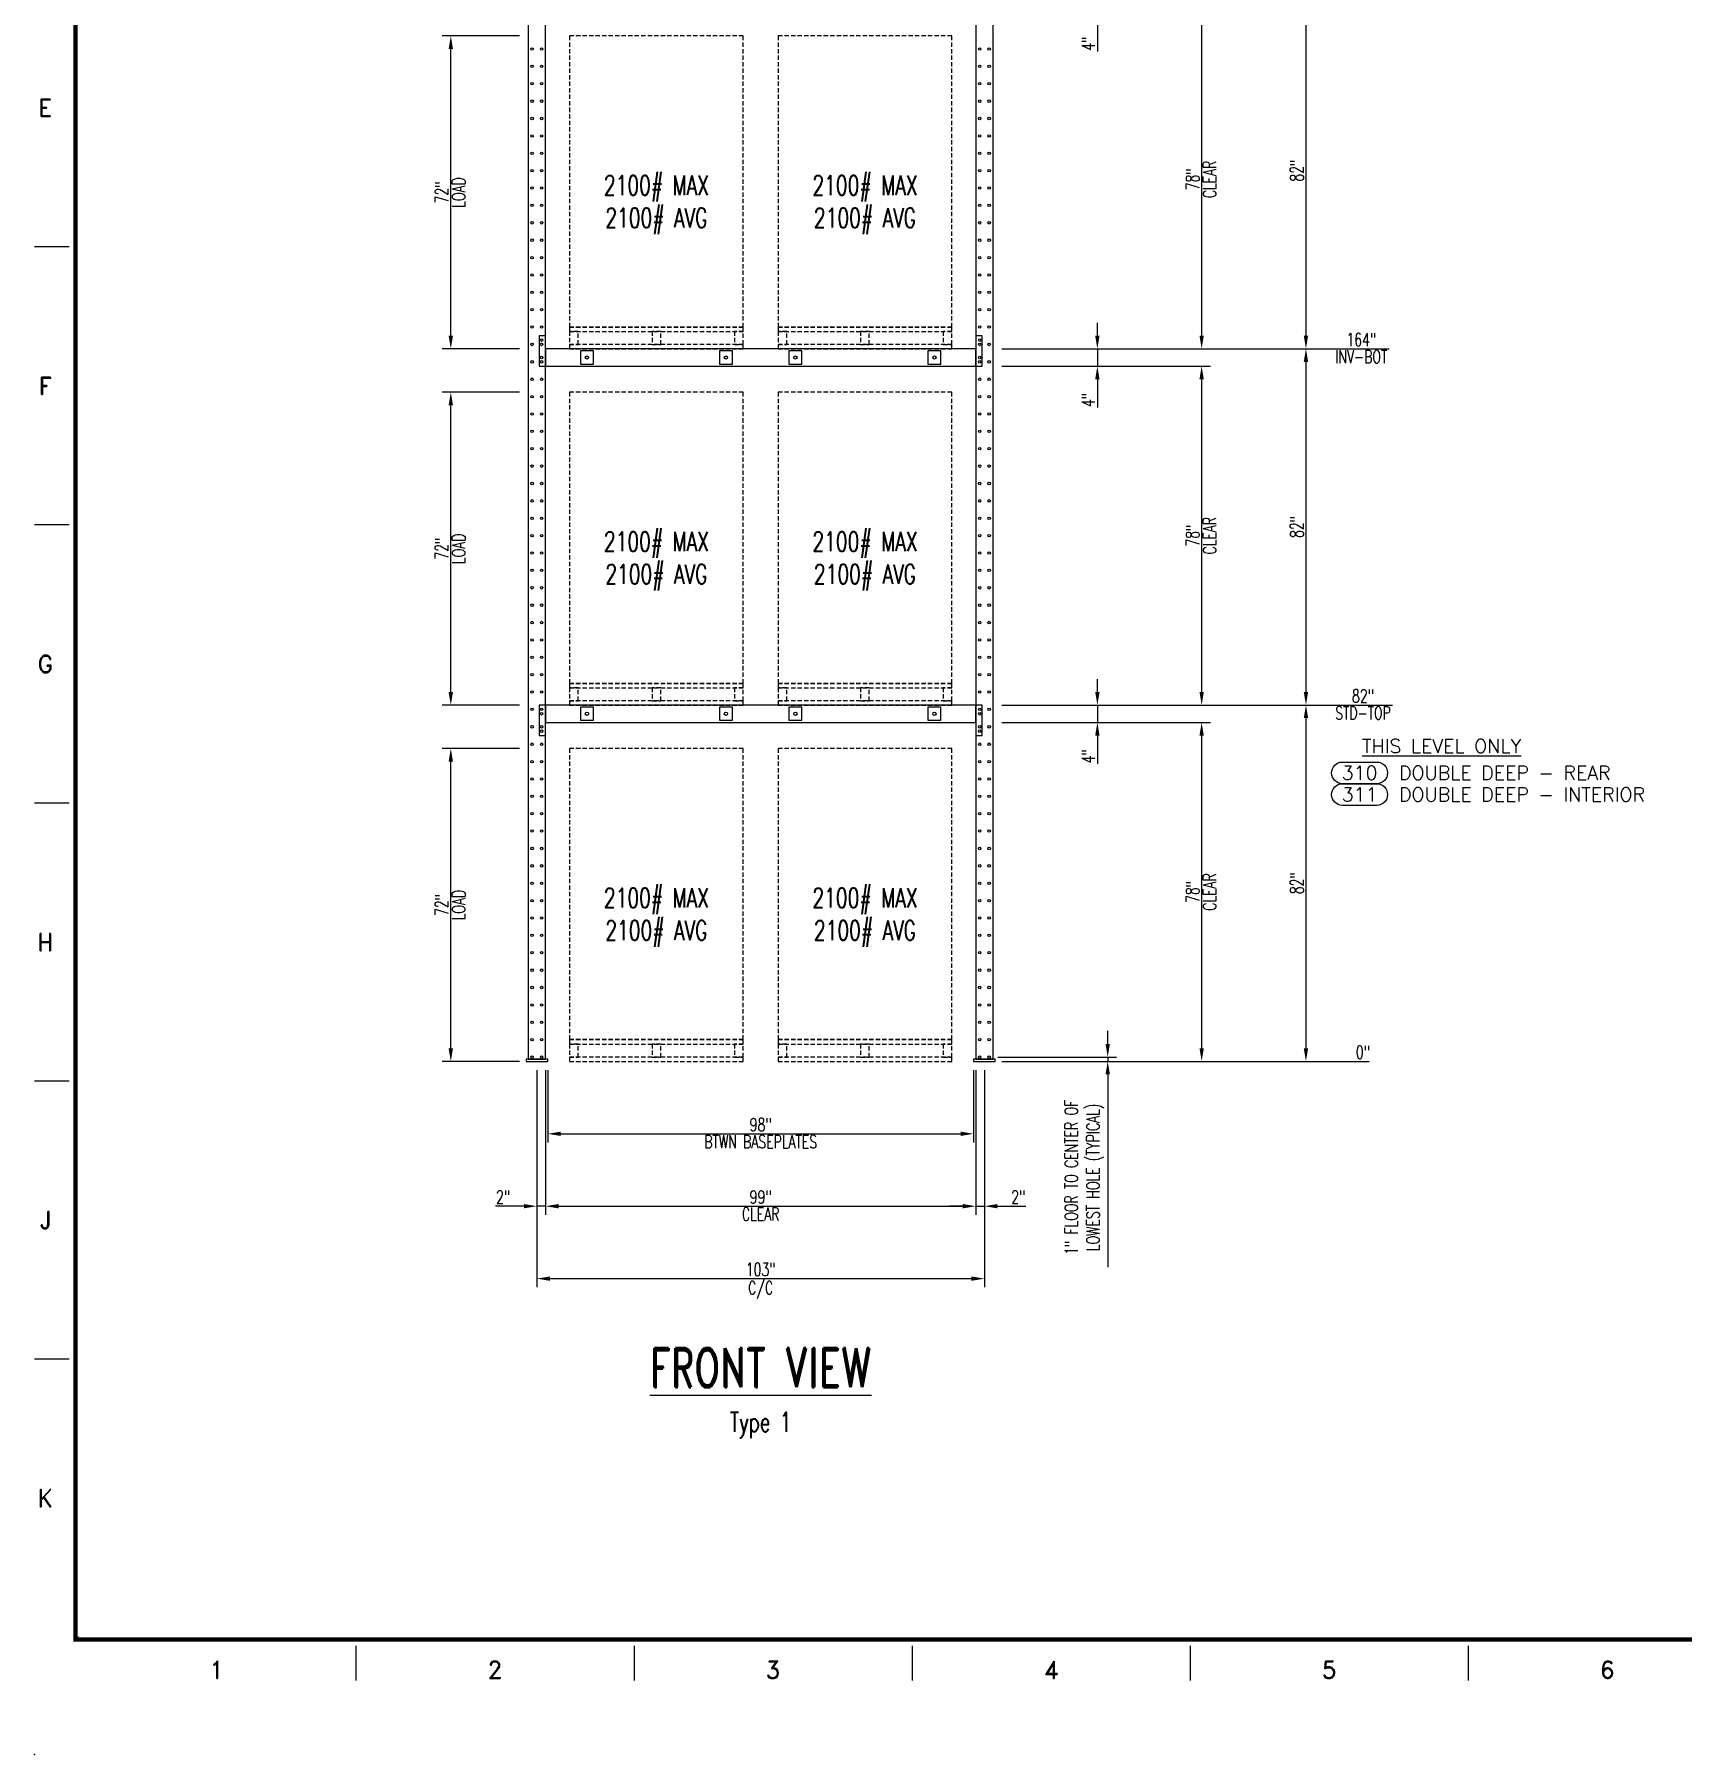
# Model space of a CAD drawing. Extents: x -74 to 970, y -160 to 534.
# Drawn here: x -73.6 to 305.7, y -159.5 to 236.4 of the extents above; entities that cross this region are included whole.
import ezdxf
from ezdxf.enums import TextEntityAlignment as Align

# ---------------------------------------------------------------- set-up
doc = ezdxf.new("R2010")
doc.units = 0
doc.header["$LTSCALE"] = 8
doc.header["$MEASUREMENT"] = 0
doc.linetypes.add('HIDDEN2', pattern=[0.1875, 0.125, -0.0625])
doc.layers.get('DEFPOINTS').update_dxf_attribs({"linetype": 'CONTINUOUS'})
for name, color, linetype in [('BORD', 15, 'CONTINUOUS'), ('FDIM', 2, 'CONTINUOUS'), ('RACKDIM', 7, 'CONTINUOUS'), ('RACKLABEL', 7, 'CONTINUOUS'), ('RACKLOAD', 254, 'HIDDEN2'), ('RACKPALLET', 254, 'HIDDEN2'), ('RACKSHELF', 20, 'CONTINUOUS'), ('RACKUPRIGHT', 180, 'CONTINUOUS'), ('TEXTL', 3, 'CONTINUOUS')]:
    doc.layers.add(name, color=color, linetype=linetype)
doc.styles.add('2thirds', font='romans.shx', dxfattribs={"width": 0.7})
doc.styles.add('DCMARCH', font='stylu.ttf', dxfattribs={"width": 0.75, "oblique": 15})
doc.styles.add('ROMAND', font='ROMAND')
doc.styles.add('SIMPLEX', font='SIMPLEX')
doc.styles.add('TXT06', font='ROMAND', dxfattribs={"bigfont": 'SPECIAL'})
doc.dimstyles.new('2tfrac16', dxfattribs={"dimscale": 32, "dimtxt": 0.0938, "dimasz": 0.0938, "dimexe": 0.0625, "dimexo": 0.0625, "dimgap": 0.01, "dimtad": 1, "dimdec": 4, "dimzin": 1, "dimdsep": 46, "dimlunit": 5, "dimtxsty": '2thirds', "dimcen": 0.09, "dimclrd": 256, "dimclre": 256, "dimclrt": 256, "dimadec": 0, "dimazin": 0, "dimtfac": 0.75, "dimtdec": 4, "dimtmove": 0, "dimatfit": 0, "dimfxl": 1, "dimfrac": 2, "dimtolj": 1, "dimtzin": 0, "dimarcsym": 0})

# ---------------------------------------------------------------- blocks, each defined once
blk = doc.blocks.new('*D1')
at = {"layer": 'DEFPOINTS', "color": 0}
for p in [(42.01, 0), (145.01, 0), (145.01, -50)]:
    blk.add_point(p, dxfattribs=at)
at = {"layer": 'RACKDIM', "lineweight": -2}
for p, q in [((42.01, -2), (42.01, -52)), ((145.01, -2), (145.01, -52)), ((45.01, -50), (142.01, -50))]:
    blk.add_line(p, q, dxfattribs=at)
at = {"layer": 'RACKDIM'}
for points in [[(45.01, -49.5), (45.01, -50.5), (42.01, -50)], [(142.01, -49.5), (142.01, -50.5), (145.01, -50)]]:
    blk.add_solid(points, dxfattribs=at)
at = {"layer": 'RACKDIM', "char_height": 3.002, "attachment_point": 5, "style": '2thirds'}
for s, insert in [('\\A1;103"', (93.51, -47.89)), ('\\A1;C/C', (93.51, -52.61))]:
    blk.add_mtext(s, dxfattribs=dict(at, insert=insert))
blk = doc.blocks.new('*D2')
at = {"layer": 'DEFPOINTS', "color": 0}
for p in [(44.01, 0), (143.01, 0), (143.01, -33.33)]:
    blk.add_point(p, dxfattribs=at)
at = {"layer": 'RACKDIM', "lineweight": -2}
for p, q in [((44.01, -2), (44.01, -35.33)), ((143.01, -2), (143.01, -35.33)), ((47.01, -33.33), (140.01, -33.33))]:
    blk.add_line(p, q, dxfattribs=at)
at = {"layer": 'RACKDIM'}
for points in [[(47.01, -32.83), (47.01, -33.83), (44.01, -33.33)], [(140.01, -32.83), (140.01, -33.83), (143.01, -33.33)]]:
    blk.add_solid(points, dxfattribs=at)
at = {"layer": 'RACKDIM', "char_height": 3.002, "attachment_point": 5, "style": '2thirds'}
for s, insert in [('\\A1;99"', (93.51, -31.22)), ('\\A1;CLEAR', (93.51, -35.15))]:
    blk.add_mtext(s, dxfattribs=dict(at, insert=insert))
blk = doc.blocks.new('*D3')
at = {"layer": 'DEFPOINTS', "color": 0}
for p in [(42.01, 0), (44.01, 0), (42.01, -33.33)]:
    blk.add_point(p, dxfattribs=at)
at = {"layer": 'RACKDIM', "lineweight": -2}
for p, q in [((42.01, -2), (42.01, -35.33)), ((44.01, -2), (44.01, -35.33)), ((39.01, -33.33), (32.47, -33.33)), ((44.01, -33.33), (42.01, -33.33)), ((47.01, -33.33), (50.02, -33.33))]:
    blk.add_line(p, q, dxfattribs=at)
at = {"layer": 'RACKDIM'}
for points in [[(39.01, -32.83), (39.01, -33.83), (42.01, -33.33)], [(47.01, -32.83), (47.01, -33.83), (44.01, -33.33)]]:
    blk.add_solid(points, dxfattribs=at)
at = {"layer": 'RACKDIM', "insert": (34.24, -31.22), "char_height": 3.002, "attachment_point": 5, "style": '2thirds'}
blk.add_mtext('\\A1;2"', dxfattribs=at)
blk = doc.blocks.new('*D4')
at = {"layer": 'DEFPOINTS', "color": 0}
for p in [(143.01, 0), (145.01, 0), (145.01, -33.33)]:
    blk.add_point(p, dxfattribs=at)
at = {"layer": 'RACKDIM', "lineweight": -2}
for p, q in [((143.01, -2), (143.01, -35.33)), ((145.01, -2), (145.01, -35.33)), ((140.01, -33.33), (137.01, -33.33)), ((143.01, -33.33), (145.01, -33.33)), ((148.01, -33.33), (154.56, -33.33))]:
    blk.add_line(p, q, dxfattribs=at)
at = {"layer": 'RACKDIM'}
for points in [[(140.01, -32.83), (140.01, -33.83), (143.01, -33.33)], [(148.01, -32.83), (148.01, -33.83), (145.01, -33.33)]]:
    blk.add_solid(points, dxfattribs=at)
at = {"layer": 'RACKDIM', "insert": (152.79, -31.22), "char_height": 3.002, "attachment_point": 5, "style": '2thirds'}
blk.add_mtext('\\A1;2"', dxfattribs=at)
blk = doc.blocks.new('*D5')
at = {"layer": 'DEFPOINTS', "color": 0}
for p in [(44.51, 0), (142.51, 0), (142.51, -16.67)]:
    blk.add_point(p, dxfattribs=at)
at = {"layer": 'RACKDIM', "lineweight": -2}
for p, q in [((44.51, -2), (44.51, -18.67)), ((142.51, -2), (142.51, -18.67)), ((47.51, -16.67), (139.51, -16.67))]:
    blk.add_line(p, q, dxfattribs=at)
at = {"layer": 'RACKDIM'}
for points in [[(47.51, -16.17), (47.51, -17.17), (44.51, -16.67)], [(139.51, -16.17), (139.51, -17.17), (142.51, -16.67)]]:
    blk.add_solid(points, dxfattribs=at)
at = {"layer": 'RACKDIM', "attachment_point": 5, "style": '2thirds'}
for s, insert, char_height in [('\\A1;98"', (93.51, -14.56), 3.002), ('\\A1;BTWN BASEPLATES', (93.51, -18.49), 3.0016)]:
    blk.add_mtext(s, dxfattribs=dict(at, insert=insert, char_height=char_height))
blk = doc.blocks.new('*D6')
at = {"layer": 'DEFPOINTS', "color": 0}
for p in [(44.01, 0), (147.51, 0), (230.33, 0)]:
    blk.add_point(p, dxfattribs=at)
at = {"layer": 'RACKDIM', "lineweight": -2}
for p, q in [((149.51, 0), (218.33, 0)), ((218.33, 0), (224.33, 0)), ((224.33, 0), (233.56, 0))]:
    blk.add_line(p, q, dxfattribs=at)
at = {"layer": 'RACKDIM', "char_height": 3.002, "attachment_point": 5, "style": '2thirds'}
for s, insert in [('\\A1;0"', (232.11, 2.11)), ('\\A1;', (232.11, -1.82))]:
    blk.add_mtext(s, dxfattribs=dict(at, insert=insert))
blk = doc.blocks.new('*D7')
at = {"layer": 'DEFPOINTS', "color": 0}
for p in [(22.2, 72), (40.01, 72), (40.01, 0)]:
    blk.add_point(p, dxfattribs=at)
at = {"layer": 'RACKDIM', "lineweight": -2}
for p, q in [((38.01, 72), (20.2, 72)), ((22.2, 3), (22.2, 69)), ((38.01, 0), (20.2, 0))]:
    blk.add_line(p, q, dxfattribs=at)
at = {"layer": 'RACKDIM'}
for points in [[(21.7, 69), (22.7, 69), (22.2, 72)], [(21.7, 3), (22.7, 3), (22.2, 0)]]:
    blk.add_solid(points, dxfattribs=at)
at = {"layer": 'RACKDIM', "char_height": 3.002, "attachment_point": 5, "rotation": 89.9998, "style": '2thirds'}
for s, insert in [('\\A1;72"', (20.1, 36)), ('\\A1;LOAD', (24.02, 36))]:
    blk.add_mtext(s, dxfattribs=dict(at, insert=insert))
blk = doc.blocks.new('*D8')
at = {"layer": 'DEFPOINTS', "color": 0}
for p in [(147.01, 82), (147.01, 78), (171.01, 78)]:
    blk.add_point(p, dxfattribs=at)
at = {"layer": 'RACKDIM', "lineweight": -2}
for p, q in [((171.01, 85), (171.01, 88)), ((149.01, 82), (173.01, 82)), ((171.01, 82), (171.01, 78)), ((149.01, 78), (173.01, 78)), ((171.01, 75), (171.01, 68.46))]:
    blk.add_line(p, q, dxfattribs=at)
at = {"layer": 'RACKDIM'}
for points in [[(170.51, 85), (171.51, 85), (171.01, 82)], [(170.51, 75), (171.51, 75), (171.01, 78)]]:
    blk.add_solid(points, dxfattribs=at)
at = {"layer": 'RACKDIM', "insert": (168.91, 70.23), "char_height": 3.002, "attachment_point": 5, "rotation": 89.9998, "style": '2thirds'}
blk.add_mtext('\\A1;4"', dxfattribs=at)
blk = doc.blocks.new('*D9')
at = {"layer": 'DEFPOINTS', "color": 0}
for p in [(147.01, 78), (147.01, 0), (195.01, 0)]:
    blk.add_point(p, dxfattribs=at)
at = {"layer": 'RACKDIM', "lineweight": -2}
for p, q in [((149.01, 78), (197.01, 78)), ((195.01, 75), (195.01, 3)), ((149.01, 0), (197.01, 0))]:
    blk.add_line(p, q, dxfattribs=at)
at = {"layer": 'RACKDIM'}
for points in [[(194.51, 75), (195.51, 75), (195.01, 78)], [(194.51, 3), (195.51, 3), (195.01, 0)]]:
    blk.add_solid(points, dxfattribs=at)
at = {"layer": 'RACKDIM', "char_height": 3.002, "attachment_point": 5, "rotation": 89.9998, "style": '2thirds'}
for s, insert in [('\\A1;78"', (192.91, 39)), ('\\A1;CLEAR', (196.83, 39))]:
    blk.add_mtext(s, dxfattribs=dict(at, insert=insert))
blk = doc.blocks.new('*D10')
at = {"layer": 'DEFPOINTS', "color": 0}
for p in [(147.01, 82), (147.01, 0), (219.01, 0)]:
    blk.add_point(p, dxfattribs=at)
at = {"layer": 'RACKDIM', "lineweight": -2}
for p, q in [((149.01, 82), (221.01, 82)), ((219.01, 79), (219.01, 3)), ((149.01, 0), (221.01, 0))]:
    blk.add_line(p, q, dxfattribs=at)
at = {"layer": 'RACKDIM'}
for points in [[(218.51, 79), (219.51, 79), (219.01, 82)], [(218.51, 3), (219.51, 3), (219.01, 0)]]:
    blk.add_solid(points, dxfattribs=at)
at = {"layer": 'RACKDIM', "insert": (216.91, 41), "char_height": 3.002, "attachment_point": 5, "rotation": 89.9998, "style": '2thirds'}
blk.add_mtext('\\A1;82"', dxfattribs=at)
blk = doc.blocks.new('*D11')
at = {"layer": 'DEFPOINTS', "color": 0}
for p in [(147.01, 82), (225.01, 82), (44.01, 0)]:
    blk.add_point(p, dxfattribs=at)
at = {"layer": 'RACKDIM', "lineweight": -2}
blk.add_line((149.01, 82), (238.94, 82), dxfattribs=at)
at = {"layer": 'RACKDIM', "attachment_point": 5, "style": '2thirds'}
for s, insert, char_height in [('\\A1;82"', (232.14, 84.11), 3.002), ('\\A1;STD-TOP', (232.14, 80.18), 3.0016)]:
    blk.add_mtext(s, dxfattribs=dict(at, insert=insert, char_height=char_height))
blk = doc.blocks.new('*D12')
at = {"layer": 'DEFPOINTS', "color": 0}
for p in [(22.2, 154), (40.01, 154), (40.01, 82)]:
    blk.add_point(p, dxfattribs=at)
at = {"layer": 'RACKDIM', "lineweight": -2}
for p, q in [((38.01, 154), (20.2, 154)), ((22.2, 85), (22.2, 151)), ((38.01, 82), (20.2, 82))]:
    blk.add_line(p, q, dxfattribs=at)
at = {"layer": 'RACKDIM'}
for points in [[(21.7, 151), (22.7, 151), (22.2, 154)], [(21.7, 85), (22.7, 85), (22.2, 82)]]:
    blk.add_solid(points, dxfattribs=at)
at = {"layer": 'RACKDIM', "char_height": 3.002, "attachment_point": 5, "rotation": 89.9998, "style": '2thirds'}
for s, insert in [('\\A1;72"', (20.1, 118)), ('\\A1;LOAD', (24.02, 118))]:
    blk.add_mtext(s, dxfattribs=dict(at, insert=insert))
blk = doc.blocks.new('*D13')
at = {"layer": 'DEFPOINTS', "color": 0}
for p in [(147.01, 164), (147.01, 160), (171.01, 160)]:
    blk.add_point(p, dxfattribs=at)
at = {"layer": 'RACKDIM', "lineweight": -2}
for p, q in [((171.01, 167), (171.01, 170)), ((149.01, 164), (173.01, 164)), ((171.01, 164), (171.01, 160)), ((149.01, 160), (173.01, 160)), ((171.01, 157), (171.01, 150.46))]:
    blk.add_line(p, q, dxfattribs=at)
at = {"layer": 'RACKDIM'}
for points in [[(170.51, 167), (171.51, 167), (171.01, 164)], [(170.51, 157), (171.51, 157), (171.01, 160)]]:
    blk.add_solid(points, dxfattribs=at)
at = {"layer": 'RACKDIM', "insert": (168.91, 152.23), "char_height": 3.002, "attachment_point": 5, "rotation": 89.9998, "style": '2thirds'}
blk.add_mtext('\\A1;4"', dxfattribs=at)
blk = doc.blocks.new('*D14')
at = {"layer": 'DEFPOINTS', "color": 0}
for p in [(147.01, 160), (147.01, 82), (195.01, 82)]:
    blk.add_point(p, dxfattribs=at)
at = {"layer": 'RACKDIM', "lineweight": -2}
for p, q in [((149.01, 160), (197.01, 160)), ((195.01, 157), (195.01, 85)), ((149.01, 82), (197.01, 82))]:
    blk.add_line(p, q, dxfattribs=at)
at = {"layer": 'RACKDIM'}
for points in [[(194.51, 157), (195.51, 157), (195.01, 160)], [(194.51, 85), (195.51, 85), (195.01, 82)]]:
    blk.add_solid(points, dxfattribs=at)
at = {"layer": 'RACKDIM', "char_height": 3.002, "attachment_point": 5, "rotation": 89.9998, "style": '2thirds'}
for s, insert in [('\\A1;78"', (192.91, 121)), ('\\A1;CLEAR', (196.83, 121))]:
    blk.add_mtext(s, dxfattribs=dict(at, insert=insert))
blk = doc.blocks.new('*D15')
at = {"layer": 'DEFPOINTS', "color": 0}
for p in [(147.01, 164), (147.01, 82), (219.01, 82)]:
    blk.add_point(p, dxfattribs=at)
at = {"layer": 'RACKDIM', "lineweight": -2}
for p, q in [((149.01, 164), (221.01, 164)), ((219.01, 161), (219.01, 85)), ((149.01, 82), (221.01, 82))]:
    blk.add_line(p, q, dxfattribs=at)
at = {"layer": 'RACKDIM'}
for points in [[(218.51, 161), (219.51, 161), (219.01, 164)], [(218.51, 85), (219.51, 85), (219.01, 82)]]:
    blk.add_solid(points, dxfattribs=at)
at = {"layer": 'RACKDIM', "insert": (216.91, 123), "char_height": 3.002, "attachment_point": 5, "rotation": 89.9998, "style": '2thirds'}
blk.add_mtext('\\A1;82"', dxfattribs=at)
blk = doc.blocks.new('*D16')
at = {"layer": 'DEFPOINTS', "color": 0}
for p in [(147.01, 164), (225.01, 164), (44.01, 0)]:
    blk.add_point(p, dxfattribs=at)
at = {"layer": 'RACKDIM', "lineweight": -2}
blk.add_line((149.01, 164), (238.14, 164), dxfattribs=at)
at = {"layer": 'RACKDIM', "attachment_point": 5, "style": '2thirds'}
for s, insert, char_height in [('\\A1;164"', (231.74, 166.11), 3.002), ('\\A1;INV-BOT', (231.74, 162.18), 3.0016)]:
    blk.add_mtext(s, dxfattribs=dict(at, insert=insert, char_height=char_height))
blk = doc.blocks.new('*D17')
at = {"layer": 'DEFPOINTS', "color": 0}
for p in [(22.2, 236), (40.01, 236), (40.01, 164)]:
    blk.add_point(p, dxfattribs=at)
at = {"layer": 'RACKDIM', "lineweight": -2}
for p, q in [((38.01, 236), (20.2, 236)), ((22.2, 167), (22.2, 233)), ((38.01, 164), (20.2, 164))]:
    blk.add_line(p, q, dxfattribs=at)
at = {"layer": 'RACKDIM'}
for points in [[(21.7, 233), (22.7, 233), (22.2, 236)], [(21.7, 167), (22.7, 167), (22.2, 164)]]:
    blk.add_solid(points, dxfattribs=at)
at = {"layer": 'RACKDIM', "char_height": 3.002, "attachment_point": 5, "rotation": 89.9998, "style": '2thirds'}
for s, insert in [('\\A1;72"', (20.1, 200)), ('\\A1;LOAD', (24.02, 200))]:
    blk.add_mtext(s, dxfattribs=dict(at, insert=insert))
blk = doc.blocks.new('*D18')
at = {"layer": 'DEFPOINTS', "color": 0}
for p in [(147.01, 246), (147.01, 242), (171.01, 242)]:
    blk.add_point(p, dxfattribs=at)
at = {"layer": 'RACKDIM', "lineweight": -2}
for p, q in [((171.01, 249), (171.01, 252)), ((149.01, 246), (173.01, 246)), ((171.01, 246), (171.01, 242)), ((149.01, 242), (173.01, 242)), ((171.01, 239), (171.01, 232.46))]:
    blk.add_line(p, q, dxfattribs=at)
at = {"layer": 'RACKDIM'}
for points in [[(170.51, 249), (171.51, 249), (171.01, 246)], [(170.51, 239), (171.51, 239), (171.01, 242)]]:
    blk.add_solid(points, dxfattribs=at)
at = {"layer": 'RACKDIM', "insert": (168.91, 234.23), "char_height": 3.002, "attachment_point": 5, "rotation": 89.9998, "style": '2thirds'}
blk.add_mtext('\\A1;4"', dxfattribs=at)
blk = doc.blocks.new('*D19')
at = {"layer": 'DEFPOINTS', "color": 0}
for p in [(147.01, 242), (147.01, 164), (195.01, 164)]:
    blk.add_point(p, dxfattribs=at)
at = {"layer": 'RACKDIM', "lineweight": -2}
for p, q in [((149.01, 242), (197.01, 242)), ((195.01, 239), (195.01, 167)), ((149.01, 164), (197.01, 164))]:
    blk.add_line(p, q, dxfattribs=at)
at = {"layer": 'RACKDIM'}
for points in [[(194.51, 239), (195.51, 239), (195.01, 242)], [(194.51, 167), (195.51, 167), (195.01, 164)]]:
    blk.add_solid(points, dxfattribs=at)
at = {"layer": 'RACKDIM', "char_height": 3.002, "attachment_point": 5, "rotation": 89.9998, "style": '2thirds'}
for s, insert in [('\\A1;CLEAR', (196.83, 203)), ('\\A1;78"', (192.91, 203))]:
    blk.add_mtext(s, dxfattribs=dict(at, insert=insert))
blk = doc.blocks.new('*D20')
at = {"layer": 'DEFPOINTS', "color": 0}
for p in [(147.01, 246), (147.01, 164), (219.01, 164)]:
    blk.add_point(p, dxfattribs=at)
at = {"layer": 'RACKDIM', "lineweight": -2}
for p, q in [((149.01, 246), (221.01, 246)), ((219.01, 243), (219.01, 167)), ((149.01, 164), (221.01, 164))]:
    blk.add_line(p, q, dxfattribs=at)
at = {"layer": 'RACKDIM'}
for points in [[(218.51, 243), (219.51, 243), (219.01, 246)], [(218.51, 167), (219.51, 167), (219.01, 164)]]:
    blk.add_solid(points, dxfattribs=at)
at = {"layer": 'RACKDIM', "insert": (216.91, 205), "char_height": 3.002, "attachment_point": 5, "rotation": 89.9998, "style": '2thirds'}
blk.add_mtext('\\A1;82"', dxfattribs=at)
blk = doc.blocks.new('*D21')
at = {"layer": 'DEFPOINTS', "color": 0}
for p in [(147.01, 246), (225.01, 246), (44.01, 0)]:
    blk.add_point(p, dxfattribs=at)
at = {"layer": 'RACKDIM', "lineweight": -2}
blk.add_line((149.01, 246), (238.94, 246), dxfattribs=at)
at = {"layer": 'RACKDIM', "attachment_point": 5, "style": '2thirds'}
for s, insert, char_height in [('\\A1;246"', (232.14, 248.11), 3.002), ('\\A1;STD-TOP', (232.14, 244.18), 3.0016)]:
    blk.add_mtext(s, dxfattribs=dict(at, insert=insert, char_height=char_height))
blk = doc.blocks.new('*D26')
at = {"layer": 'DEFPOINTS', "color": 0}
for p in [(147.01, 328), (225.01, 328), (44.01, 0)]:
    blk.add_point(p, dxfattribs=at)
at = {"layer": 'RACKDIM', "lineweight": -2}
blk.add_line((149.01, 328), (238.14, 328), dxfattribs=at)
at = {"layer": 'RACKDIM', "attachment_point": 5, "style": '2thirds'}
for s, insert, char_height in [('\\A1;328"', (231.74, 330.11), 3.002), ('\\A1;INV-BOT', (231.74, 326.18), 3.0016)]:
    blk.add_mtext(s, dxfattribs=dict(at, insert=insert, char_height=char_height))
blk = doc.blocks.new('*D31')
at = {"layer": 'DEFPOINTS', "color": 0}
for p in [(147.01, 410), (225.01, 410), (44.01, 0)]:
    blk.add_point(p, dxfattribs=at)
at = {"layer": 'RACKDIM', "lineweight": -2}
blk.add_line((149.01, 410), (238.94, 410), dxfattribs=at)
at = {"layer": 'RACKDIM', "attachment_point": 5, "style": '2thirds'}
for s, insert, char_height in [('\\A1;410"', (232.14, 412.11), 3.002), ('\\A1;STD-TOP', (232.14, 408.18), 3.0016)]:
    blk.add_mtext(s, dxfattribs=dict(at, insert=insert, char_height=char_height))
blk = doc.blocks.new('*D38')
at = {"layer": 'DEFPOINTS', "color": 0}
for p in [(16.2, 482), (40.01, 482), (44.01, 0)]:
    blk.add_point(p, dxfattribs=at)
at = {"layer": 'RACKDIM', "lineweight": -2}
blk.add_line((38.01, 482), (0.47, 482), dxfattribs=at)
at = {"layer": 'RACKDIM', "char_height": 3.002, "attachment_point": 5, "style": '2thirds'}
for s, insert in [('\\A1;482"', (8.18, 484.11)), ('\\A1;TOP OF\\PTOP LOAD', (8.18, 477.68))]:
    blk.add_mtext(s, dxfattribs=dict(at, insert=insert))
blk = doc.blocks.new('sbord_d')
at = {"layer": 'BORD'}
for p, q in [((-0.062, 10), (-0.312, 10)), ((-0.062, 8), (-0.312, 8)), ((-0.062, 6), (-0.312, 6)), ((-0.062, 4), (-0.312, 4)), ((-0.062, 2), (-0.312, 2)), ((2, -0.062), (2, -0.312)), ((4, -0.062), (4, -0.312)), ((6, -0.062), (6, -0.312)), ((8, -0.062), (8, -0.312)), ((10, -0.062), (10, -0.312))]:
    blk.add_line(p, q, dxfattribs=at)
at = {"layer": 'BORD', "const_width": 0.0313}
blk.add_lwpolyline([(-0.016, -0.016), (32.016, -0.016), (32.016, 20.016), (-0.016, 20.016)], close=True, dxfattribs=at)
at = {"layer": 'TEXTL'}
for p in [(0, 0), (-0.312, -0.844)]:
    blk.add_point(p, dxfattribs=at)
at = {"layer": 'BORD', "style": 'ROMAND'}
for s, p in [('E', (-0.234, 11)), ('F', (-0.234, 9)), ('G', (-0.234, 7)), ('H', (-0.234, 5)), ('J', (-0.234, 3)), ('K', (-0.234, 1)), ('1', (1, -0.234)), ('2', (3, -0.234)), ('3', (5, -0.234)), ('4', (7, -0.234)), ('5', (9, -0.234)), ('6', (11, -0.234))]:
    blk.add_text(s, height=0.125, dxfattribs=at).set_placement(p, align=Align.MIDDLE)
at = {"layer": 'TEXTL', "flags": 8}
for tag, height, style, p in [('TITLE1', 0.156, 'SIMPLEX', (30.266, 2.776)), ('TITLE2', 0.156, 'SIMPLEX', (30.266, 2.443)), ('CHK', 0.0938, 'SIMPLEX', (29.828, 0.883)), ('APP', 0.0938, 'SIMPLEX', (30.703, 0.883)), ('JOB#', 0.125, 'ROMAND', (30.12, 0.133)), ('SHT', 0.125, 'ROMAND', (31.193, 0.133)), ('REV', 0.125, 'ROMAND', (31.789, 0.133))]:
    blk.add_attdef(tag, text='', height=height, dxfattribs=dict(at, style=style)).set_placement(p, align=Align.MIDDLE)
at = {"layer": 'TEXTL', "style": 'SIMPLEX', "flags": 8}
for tag, height, p in [('CUSTOMER', 0.156, (30.266, 1.697)), ('LOCATION', 0.125, (30.266, 1.364)), ('REVC', 0.0781, (20.259, 0.945)), ('CCHK', 0.0781, (27.255, 0.943)), ('REVB', 0.0781, (20.259, 0.695)), ('BCHK', 0.0781, (27.255, 0.683)), ('REVA', 0.0781, (20.259, 0.445)), ('ACHK', 0.0781, (27.255, 0.443))]:
    blk.add_attdef(tag, text='', height=height, dxfattribs=at).set_placement(p, align=Align.CENTER)
at = {"layer": 'TEXTL', "flags": 8}
for tag, p, height, style in [('REVCDESC', (20.625, 0.943), 0.0781, 'SIMPLEX'), ('REVBDESC', (20.625, 0.683), 0.0781, 'SIMPLEX'), ('REVADESC', (20.625, 0.443), 0.0781, 'SIMPLEX'), ('DWG#', (30.055, -0.566), 0.0938, 'ROMAND')]:
    blk.add_attdef(tag, p, '', height=height, dxfattribs=dict(at, style=style))
at = {"layer": 'TEXTL', "style": 'DCMARCH', "oblique": 15, "width": 0.75, "flags": 8}
for tag, p in [('CBY', (26.755, 0.943)), ('BBY', (26.755, 0.683)), ('ABY', (26.755, 0.443))]:
    blk.add_attdef(tag, text='', height=0.0781, dxfattribs=at).set_placement(p, align=Align.CENTER)
at = {"layer": 'TEXTL', "style": 'SIMPLEX', "flags": 8}
for tag, height, width, p, p2 in [('CAPP', 0.0781, 1.292308, (27.588, 0.944), (27.963, 0.944)), ('CDT', 0.0781, 1.866, (28.071, 0.943), (28.46, 0.943)), ('SCALE', 0.0938, 1.702732, (31.234, 0.837), (31.941, 0.837)), ('BAPP', 0.0781, 1.292308, (27.588, 0.683), (27.963, 0.683)), ('BDT', 0.0781, 1.866, (28.071, 0.683), (28.46, 0.683)), ('AAPP', 0.0781, 1.275949, (27.588, 0.443), (27.963, 0.443)), ('ADT', 0.0781, 1.833263, (28.071, 0.443), (28.46, 0.443)), ('DATE', 0.0938, 2.134634, (28.609, 0.462), (29.315, 0.462)), ('CHKDT', 0.0938, 1.555556, (29.484, 0.462), (30.172, 0.462)), ('APPDT', 0.0938, 1.555556, (30.359, 0.462), (31.047, 0.462)), ('PLOT#', 0.0938, 8.555556, (31.234, 0.462), (31.922, 0.462))]:
    blk.add_attdef(tag, text='', height=height, dxfattribs=dict(at, width=width)).set_placement(p, p2, align=Align.FIT)
at = {"layer": 'TEXTL', "style": 'DCMARCH', "oblique": 15, "width": 0.75, "flags": 8}
blk.add_attdef('DRBY', (28.593, 0.821), '', height=0.125, dxfattribs=at)
blk = doc.blocks.new('*D116')
at = {"layer": 'DEFPOINTS', "color": 0}
for p in [(146.11, 1), (149.01, 0), (173.39, 0)]:
    blk.add_point(p, dxfattribs=at)
at = {"layer": 'FDIM', "lineweight": -2}
for p, q in [((173.39, 4), (173.39, 7)), ((148.11, 1), (175.39, 1)), ((173.39, 1), (173.39, 0)), ((151.01, 0), (175.39, 0)), ((173.39, -3), (173.39, -47.36))]:
    blk.add_line(p, q, dxfattribs=at)
at = {"layer": 'FDIM'}
for points in [[(172.89, 4), (173.89, 4), (173.39, 1)], [(172.89, -3), (173.89, -3), (173.39, 0)]]:
    blk.add_solid(points, dxfattribs=at)
at = {"layer": 'FDIM', "insert": (168, -26.68), "char_height": 3.0016, "attachment_point": 5, "rotation": 90, "style": '2thirds'}
blk.add_mtext('\\A1;1" FLOOR TO CENTER OF\\PLOWEST HOLE (TYPICAL)', dxfattribs=at)

msp = doc.modelspace()

# ---------------------------------------------------------------- linework, layer by layer
at = {"layer": 'FDIM'}
for points in [[(227.42171, 63.89621, -1), (227.42171, 68.87981), (235.29871, 68.87981, -1), (235.29871, 63.89621)], [(227.42171, 58.91261, -1), (227.42171, 63.89621), (235.29871, 63.89621, -1), (235.29871, 58.91261)]]:
    msp.add_lwpolyline(points, format="xyb", close=True, dxfattribs=at)
at = {"layer": 'RACKLOAD'}
for points in [[(49.5127, 169), (89.5127, 169), (89.5127, 236), (49.5127, 236), (49.5127, 169)], [(97.5127, 169), (137.5127, 169), (137.5127, 236), (97.5127, 236), (97.5127, 169)], [(49.5127, 87), (89.5127, 87), (89.5127, 154), (49.5127, 154), (49.5127, 87)], [(97.5127, 87), (137.5127, 87), (137.5127, 154), (97.5127, 154), (97.5127, 87)], [(49.5127, 5), (89.5127, 5), (89.5127, 72), (49.5127, 72), (49.5127, 5)], [(97.5127, 5), (137.5127, 5), (137.5127, 72), (97.5127, 72), (97.5127, 5)]]:
    msp.add_lwpolyline(points, dxfattribs=at)
at = {"layer": 'RACKPALLET'}
for points in [[(49.5127, 168), (89.5127, 168), (89.5127, 169), (49.5127, 169), (49.5127, 168)], [(49.5127, 165), (51.5127, 165), (51.5127, 168), (49.5127, 168), (49.5127, 165)], [(68.5127, 165), (70.5127, 165), (70.5127, 168), (68.5127, 168), (68.5127, 165)], [(87.5127, 165), (89.5127, 165), (89.5127, 168), (87.5127, 168), (87.5127, 165)], [(97.5127, 168), (137.5127, 168), (137.5127, 169), (97.5127, 169), (97.5127, 168)], [(97.5127, 165), (99.5127, 165), (99.5127, 168), (97.5127, 168), (97.5127, 165)], [(116.5127, 165), (118.5127, 165), (118.5127, 168), (116.5127, 168), (116.5127, 165)], [(135.5127, 165), (137.5127, 165), (137.5127, 168), (135.5127, 168), (135.5127, 165)], [(49.5127, 164), (89.5127, 164), (89.5127, 165), (49.5127, 165), (49.5127, 164)], [(97.5127, 164), (137.5127, 164), (137.5127, 165), (97.5127, 165), (97.5127, 164)], [(49.5127, 86), (89.5127, 86), (89.5127, 87), (49.5127, 87), (49.5127, 86)], [(49.5127, 83), (51.5127, 83), (51.5127, 86), (49.5127, 86), (49.5127, 83)], [(68.5127, 83), (70.5127, 83), (70.5127, 86), (68.5127, 86), (68.5127, 83)], [(87.5127, 83), (89.5127, 83), (89.5127, 86), (87.5127, 86), (87.5127, 83)], [(97.5127, 86), (137.5127, 86), (137.5127, 87), (97.5127, 87), (97.5127, 86)], [(97.5127, 83), (99.5127, 83), (99.5127, 86), (97.5127, 86), (97.5127, 83)], [(116.5127, 83), (118.5127, 83), (118.5127, 86), (116.5127, 86), (116.5127, 83)], [(135.5127, 83), (137.5127, 83), (137.5127, 86), (135.5127, 86), (135.5127, 83)], [(49.5127, 82), (89.5127, 82), (89.5127, 83), (49.5127, 83), (49.5127, 82)], [(97.5127, 82), (137.5127, 82), (137.5127, 83), (97.5127, 83), (97.5127, 82)], [(49.5127, 4), (89.5127, 4), (89.5127, 5), (49.5127, 5), (49.5127, 4)], [(49.5127, 1), (51.5127, 1), (51.5127, 4), (49.5127, 4), (49.5127, 1)], [(68.5127, 1), (70.5127, 1), (70.5127, 4), (68.5127, 4), (68.5127, 1)], [(87.5127, 1), (89.5127, 1), (89.5127, 4), (87.5127, 4), (87.5127, 1)], [(97.5127, 4), (137.5127, 4), (137.5127, 5), (97.5127, 5), (97.5127, 4)], [(97.5127, 1), (99.5127, 1), (99.5127, 4), (97.5127, 4), (97.5127, 1)], [(116.5127, 1), (118.5127, 1), (118.5127, 4), (116.5127, 4), (116.5127, 1)], [(135.5127, 1), (137.5127, 1), (137.5127, 4), (135.5127, 4), (135.5127, 1)], [(49.5127, 0), (89.5127, 0), (89.5127, 1), (49.5127, 1), (49.5127, 0)], [(97.5127, 0), (137.5127, 0), (137.5127, 1), (97.5127, 1), (97.5127, 0)]]:
    msp.add_lwpolyline(points, dxfattribs=at)
at = {"layer": 'RACKSHELF'}
for points in [[(42.5127, 160), (44.0127, 160), (44.0127, 167), (42.5127, 167), (42.5127, 160)], [(143.0127, 160), (144.5127, 160), (144.5127, 167), (143.0127, 167), (143.0127, 160)], [(44.0127, 160), (143.0127, 160), (143.0127, 164), (44.0127, 164), (44.0127, 160)], [(52.0127, 160.5), (55.0127, 160.5), (55.0127, 163.5), (52.0127, 163.5), (52.0127, 160.5)], [(84.0127, 160.5), (87.0127, 160.5), (87.0127, 163.5), (84.0127, 163.5), (84.0127, 160.5)], [(100.0127, 160.5), (103.0127, 160.5), (103.0127, 163.5), (100.0127, 163.5), (100.0127, 160.5)], [(132.0127, 160.5), (135.0127, 160.5), (135.0127, 163.5), (132.0127, 163.5), (132.0127, 160.5)], [(42.5127, 75), (44.0127, 75), (44.0127, 82), (42.5127, 82), (42.5127, 75)], [(44.0127, 78), (143.0127, 78), (143.0127, 82), (44.0127, 82), (44.0127, 78)], [(52.0127, 78.5), (55.0127, 78.5), (55.0127, 81.5), (52.0127, 81.5), (52.0127, 78.5)], [(84.0127, 78.5), (87.0127, 78.5), (87.0127, 81.5), (84.0127, 81.5), (84.0127, 78.5)], [(100.0127, 78.5), (103.0127, 78.5), (103.0127, 81.5), (100.0127, 81.5), (100.0127, 78.5)], [(132.0127, 78.5), (135.0127, 78.5), (135.0127, 81.5), (132.0127, 81.5), (132.0127, 78.5)], [(143.0127, 75), (144.5127, 75), (144.5127, 82), (143.0127, 82), (143.0127, 75)]]:
    msp.add_lwpolyline(points, dxfattribs=at)
for centre, radius in [((43.10645, 166), 0.28125), ((143.91895, 166), 0.28125), ((43.10645, 165), 0.28125), ((53.5127, 162), 0.375), ((85.5127, 162), 0.375), ((101.5127, 162), 0.375), ((133.5127, 162), 0.375), ((143.91895, 165), 0.28125), ((43.10645, 162), 0.28125), ((43.10645, 161), 0.28125), ((143.91895, 162), 0.28125), ((143.91895, 161), 0.28125), ((43.10645, 81), 0.28125), ((43.10645, 80), 0.28125), ((53.5127, 80), 0.375), ((85.5127, 80), 0.375), ((101.5127, 80), 0.375), ((133.5127, 80), 0.375), ((143.91895, 81), 0.28125), ((143.91895, 80), 0.28125), ((43.10645, 77), 0.28125), ((43.10645, 76), 0.28125), ((143.91895, 77), 0.28125), ((143.91895, 76), 0.28125)]:
    msp.add_circle(centre, radius, dxfattribs=at)
at = {"layer": 'RACKUPRIGHT'}
for points in [[(40.0127, 0.5), (44.0127, 0.5), (44.0127, 410), (40.0127, 410), (40.0127, 0.5)], [(143.0127, 0.5), (147.0127, 0.5), (147.0127, 410), (143.0127, 410), (143.0127, 0.5)], [(39.5127, 0), (44.5127, 0), (44.5127, 0.5), (39.5127, 0.5), (39.5127, 0)], [(142.5127, 0), (147.5127, 0), (147.5127, 0.5), (142.5127, 0.5), (142.5127, 0)]]:
    msp.add_lwpolyline(points, dxfattribs=at)
for centre in [(40.91895, 233), (43.10645, 233), (143.91895, 233), (146.10645, 233), (40.91895, 229), (43.10645, 229), (143.91895, 229), (146.10645, 229), (40.91895, 225), (43.10645, 225), (143.91895, 225), (146.10645, 225), (40.91895, 221), (43.10645, 221), (143.91895, 221), (146.10645, 221), (40.91895, 217), (43.10645, 217), (143.91895, 217), (146.10645, 217), (40.91895, 213), (43.10645, 213), (143.91895, 213), (146.10645, 213), (40.91895, 209), (43.10645, 209), (143.91895, 209), (146.10645, 209), (40.91895, 205), (43.10645, 205), (143.91895, 205), (146.10645, 205), (40.91895, 201), (43.10645, 201), (143.91895, 201), (146.10645, 201), (40.91895, 197), (43.10645, 197), (143.91895, 197), (146.10645, 197), (40.91895, 193), (43.10645, 193), (143.91895, 193), (146.10645, 193), (40.91895, 189), (43.10645, 189), (143.91895, 189), (146.10645, 189), (40.91895, 185), (43.10645, 185), (143.91895, 185), (146.10645, 185), (40.91895, 181), (43.10645, 181), (143.91895, 181), (146.10645, 181), (40.91895, 177), (43.10645, 177), (143.91895, 177), (146.10645, 177), (40.91895, 173), (43.10645, 173), (143.91895, 173), (146.10645, 173), (40.91895, 169), (43.10645, 169), (143.91895, 169), (146.10645, 169), (40.91895, 165), (43.10645, 165), (143.91895, 165), (146.10645, 165), (40.91895, 161), (43.10645, 161), (143.91895, 161), (146.10645, 161), (40.91895, 157), (43.10645, 157), (143.91895, 157), (146.10645, 157), (40.91895, 153), (43.10645, 153), (143.91895, 153), (146.10645, 153), (40.91895, 149), (43.10645, 149), (143.91895, 149), (146.10645, 149), (40.91895, 145), (43.10645, 145), (143.91895, 145), (146.10645, 145), (40.91895, 141), (43.10645, 141), (143.91895, 141), (146.10645, 141), (40.91895, 137), (43.10645, 137), (143.91895, 137), (146.10645, 137), (40.91895, 133), (43.10645, 133), (143.91895, 133), (146.10645, 133), (40.91895, 129), (43.10645, 129), (143.91895, 129), (146.10645, 129), (40.91895, 125), (43.10645, 125), (143.91895, 125), (146.10645, 125), (40.91895, 121), (43.10645, 121), (143.91895, 121), (146.10645, 121), (40.91895, 117), (43.10645, 117), (143.91895, 117), (146.10645, 117), (40.91895, 113), (43.10645, 113), (143.91895, 113), (146.10645, 113), (40.91895, 109), (43.10645, 109), (143.91895, 109), (146.10645, 109), (40.91895, 105), (43.10645, 105), (143.91895, 105), (146.10645, 105), (40.91895, 101), (43.10645, 101), (143.91895, 101), (146.10645, 101), (40.91895, 97), (43.10645, 97), (143.91895, 97), (146.10645, 97), (40.91895, 93), (43.10645, 93), (143.91895, 93), (146.10645, 93), (40.91895, 89), (43.10645, 89), (143.91895, 89), (146.10645, 89), (40.91895, 85), (43.10645, 85), (143.91895, 85), (146.10645, 85), (40.91895, 81), (43.10645, 81), (143.91895, 81), (146.10645, 81), (40.91895, 77), (43.10645, 77), (143.91895, 77), (146.10645, 77), (40.91895, 73), (43.10645, 73), (143.91895, 73), (146.10645, 73), (40.91895, 69), (43.10645, 69), (143.91895, 69), (146.10645, 69), (40.91895, 65), (43.10645, 65), (143.91895, 65), (146.10645, 65), (40.91895, 61), (43.10645, 61), (143.91895, 61), (146.10645, 61), (40.91895, 57), (43.10645, 57), (143.91895, 57), (146.10645, 57), (40.91895, 53), (43.10645, 53), (143.91895, 53), (146.10645, 53), (40.91895, 49), (43.10645, 49), (143.91895, 49), (146.10645, 49), (40.91895, 45), (43.10645, 45), (143.91895, 45), (146.10645, 45), (40.91895, 41), (43.10645, 41), (143.91895, 41), (146.10645, 41), (40.91895, 37), (43.10645, 37), (143.91895, 37), (146.10645, 37), (40.91895, 33), (43.10645, 33), (143.91895, 33), (146.10645, 33), (40.91895, 29), (43.10645, 29), (143.91895, 29), (146.10645, 29), (40.91895, 25), (43.10645, 25), (143.91895, 25), (146.10645, 25), (40.91895, 21), (43.10645, 21), (143.91895, 21), (146.10645, 21), (40.91895, 17), (43.10645, 17), (143.91895, 17), (146.10645, 17), (40.91895, 13), (43.10645, 13), (143.91895, 13), (146.10645, 13), (40.91895, 9), (43.10645, 9), (143.91895, 9), (146.10645, 9), (40.91895, 5), (43.10645, 5), (143.91895, 5), (146.10645, 5), (40.91895, 1), (43.10645, 1), (143.91895, 1), (146.10645, 1)]:
    msp.add_circle(centre, 0.28125, dxfattribs=at)

# ---------------------------------------------------------------- block references
at = {"layer": 'RACKLOAD', "xscale": 32, "yscale": 32, "zscale": 32}
msp.add_blockref('sbord_d', (-63.63321, -132.54267), dxfattribs=at)

# ---------------------------------------------------------------- texts
at = {"layer": 'FDIM', "style": 'SIMPLEX'}
for s, p in [('%%UTHIS LEVEL ONLY', (231.92094, 72.58541)), ('DOUBLE DEEP - REAR', (240.42433, 66.38801)), ('DOUBLE DEEP - INTERIOR', (240.42433, 61.40441))]:
    msp.add_text(s, height=3.2, dxfattribs=at).set_placement(p, align=Align.MIDDLE_LEFT)
for s, p in [('310', (231.36021, 66.38801)), ('311', (231.36021, 61.40441))]:
    msp.add_text(s, height=3.2, dxfattribs=at).set_placement(p, align=Align.MIDDLE)
at = {"layer": 'RACKLABEL', "style": 'TXT06', "width": 0.7}
msp.add_text('%%uFRONT VIEW', height=9, dxfattribs=at).set_placement((93.5127, -74.99758), align=Align.CENTER)
at = {"layer": 'RACKLABEL', "insert": (93.5127, -83.74758), "char_height": 4.5, "width": 100, "attachment_point": 5, "style": '2thirds'}
msp.add_mtext('Type 1', dxfattribs=at)
at = {"layer": 'RACKLOAD', "char_height": 4.5, "width": 40, "attachment_point": 5, "style": '2thirds'}
for insert in [(69.5127, 197.14286), (117.5127, 197.14286), (69.5127, 115.14286), (117.5127, 115.14286), (69.5127, 33.14286), (117.5127, 33.14286)]:
    msp.add_mtext('2100# MAX 2100# AVG', dxfattribs=dict(at, insert=insert))

# ---------------------------------------------------------------- dimensions: what is measured, and where the dimension line sits
at = {"layer": 'FDIM'}
dim = msp.add_linear_dim(base=(173.39256, -0.00001), p1=(146.10645, 1), p2=(149.0127, -0.00001), angle=90, text='<> FLOOR TO CENTER OF\\PLOWEST HOLE (TYPICAL)', dimstyle='2tfrac16', override={"dimpost": '"'}, dxfattribs=at)
dim.commit()
dim.dimension.update_dxf_attribs({"geometry": '*D116', "text_midpoint": (167.99843, -26.68406)})
at = {"layer": 'RACKDIM'}
for feature_location, offset, origin, text, picture, middle in [((40.0127, 482), (-23.8106, 0), (44.0127, 0), '<>\\XTOP OF\\PTOP LOAD', '*D38', (8.17799, 482)), ((147.0127, 410), (78, 0), (44.0127, 0), '<>\\XSTD-TOP', '*D31', (232.13632, 410)), ((147.0127, 328), (78, 0), (44.0127, 0), '<>\\XINV-BOT', '*D26', (231.73611, 328)), ((147.0127, 246), (78, 0), (44.0127, 0), '<>\\XSTD-TOP', '*D21', (232.13632, 246)), ((147.0127, 164), (78, 0), (44.0127, 0), '<>\\XINV-BOT', '*D16', (231.73611, 164)), ((147.0127, 82), (78, 0), (44.0127, 0), '<>\\XSTD-TOP', '*D11', (232.13632, 82)), ((147.5126959268, 0.0000000001), (82.8221766424, -0.0002840085), (44.0126959268, 0.0000000001), '<>\\X   ', '*D6', (232.1056459025, -0.0002840084))]:
    dim = msp.add_ordinate_dim(feature_location=feature_location, offset=offset, dtype=0, origin=origin, text=text, dimstyle='2tfrac16', override={"dimpost": '"'}, dxfattribs=at)
    dim.commit()
    dim.dimension.update_dxf_attribs({"geometry": picture, "text_midpoint": middle})
for base, p1, p2, picture, middle in [((171.01268, 241.99991), (147.0127, 246), (147.0127, 242), '*D18', (168.90599, 234.22595)), ((219.01239, 163.99974), (147.0127, 246), (147.0127, 164), '*D20', (216.90588, 204.99974)), ((171.01268, 159.99991), (147.0127, 164), (147.0127, 160), '*D13', (168.90599, 152.22595)), ((219.01239, 81.99974), (147.0127, 164), (147.0127, 82), '*D15', (216.90588, 122.99974)), ((171.01268, 77.99991), (147.0127, 82), (147.0127, 78), '*D8', (168.90599, 70.22595)), ((219.01239, -0.00026), (147.0127, 82), (147.0127, 0), '*D10', (216.90588, 40.99974))]:
    dim = msp.add_linear_dim(base=base, p1=p1, p2=p2, angle=269.9997895, dimstyle='2tfrac16', override={"dimpost": '"'}, dxfattribs=at)
    dim.commit()
    dim.dimension.update_dxf_attribs({"geometry": picture, "text_midpoint": middle})
for base, p1, p2, text, picture, middle in [((195.01239, 163.99982), (147.0127, 242), (147.0127, 164), '<>\\XCLEAR', '*D19', (195.01254, 202.99982)), ((22.20236, 236.00007), (40.0127, 164), (40.0127, 236), '<>\\XLOAD', '*D17', (22.20223, 200.00007)), ((195.01239, 81.99982), (147.0127, 160), (147.0127, 82), '<>\\XCLEAR', '*D14', (195.01254, 120.99982)), ((22.20236, 154.00007), (40.0127, 82), (40.0127, 154), '<>\\XLOAD', '*D12', (22.20223, 118.00007)), ((195.01239, -0.00018), (147.0127, 78), (147.0127, 0), '<>\\XCLEAR', '*D9', (195.01254, 38.99982)), ((22.20236, 72.00007), (40.0127, 0), (40.0127, 72), '<>\\XLOAD', '*D7', (22.20223, 36.00007))]:
    dim = msp.add_linear_dim(base=base, p1=p1, p2=p2, angle=269.9997895, text=text, dimstyle='2tfrac16', override={"dimpost": '"'}, dxfattribs=at)
    dim.commit()
    dim.dimension.update_dxf_attribs({"geometry": picture, "text_midpoint": middle})
for base, p1, p2, picture, middle in [((42.0127, -33.33164), (44.0127, 0), (42.0127, 0), '*D3', (34.23872, -31.22497)), ((145.0127, -33.33164), (143.0127, 0), (145.0127, 0), '*D4', (152.78667, -31.22497))]:
    dim = msp.add_linear_dim(base=base, p1=p1, p2=p2, dimstyle='2tfrac16', override={"dimpost": '"'}, dxfattribs=at)
    dim.commit()
    dim.dimension.update_dxf_attribs({"geometry": picture, "text_midpoint": middle})
for base, p1, p2, text, picture, middle in [((145.0127, -49.99886), (42.0127, 0), (145.0127, 0), '<>\\XC/C', '*D1', (93.5127, -49.99886)), ((143.0127, -33.33164), (44.0127, 0), (143.0127, 0), '<>\\XCLEAR', '*D2', (93.5127, -33.33164)), ((142.5127, -16.66582), (44.5127, 0), (142.5127, 0), '<>\\XBTWN BASEPLATES', '*D5', (93.5127, -16.66582))]:
    dim = msp.add_linear_dim(base=base, p1=p1, p2=p2, text=text, dimstyle='2tfrac16', override={"dimpost": '"'}, dxfattribs=at)
    dim.commit()
    dim.dimension.update_dxf_attribs({"geometry": picture, "text_midpoint": middle})

doc.saveas('drawing.dxf')
